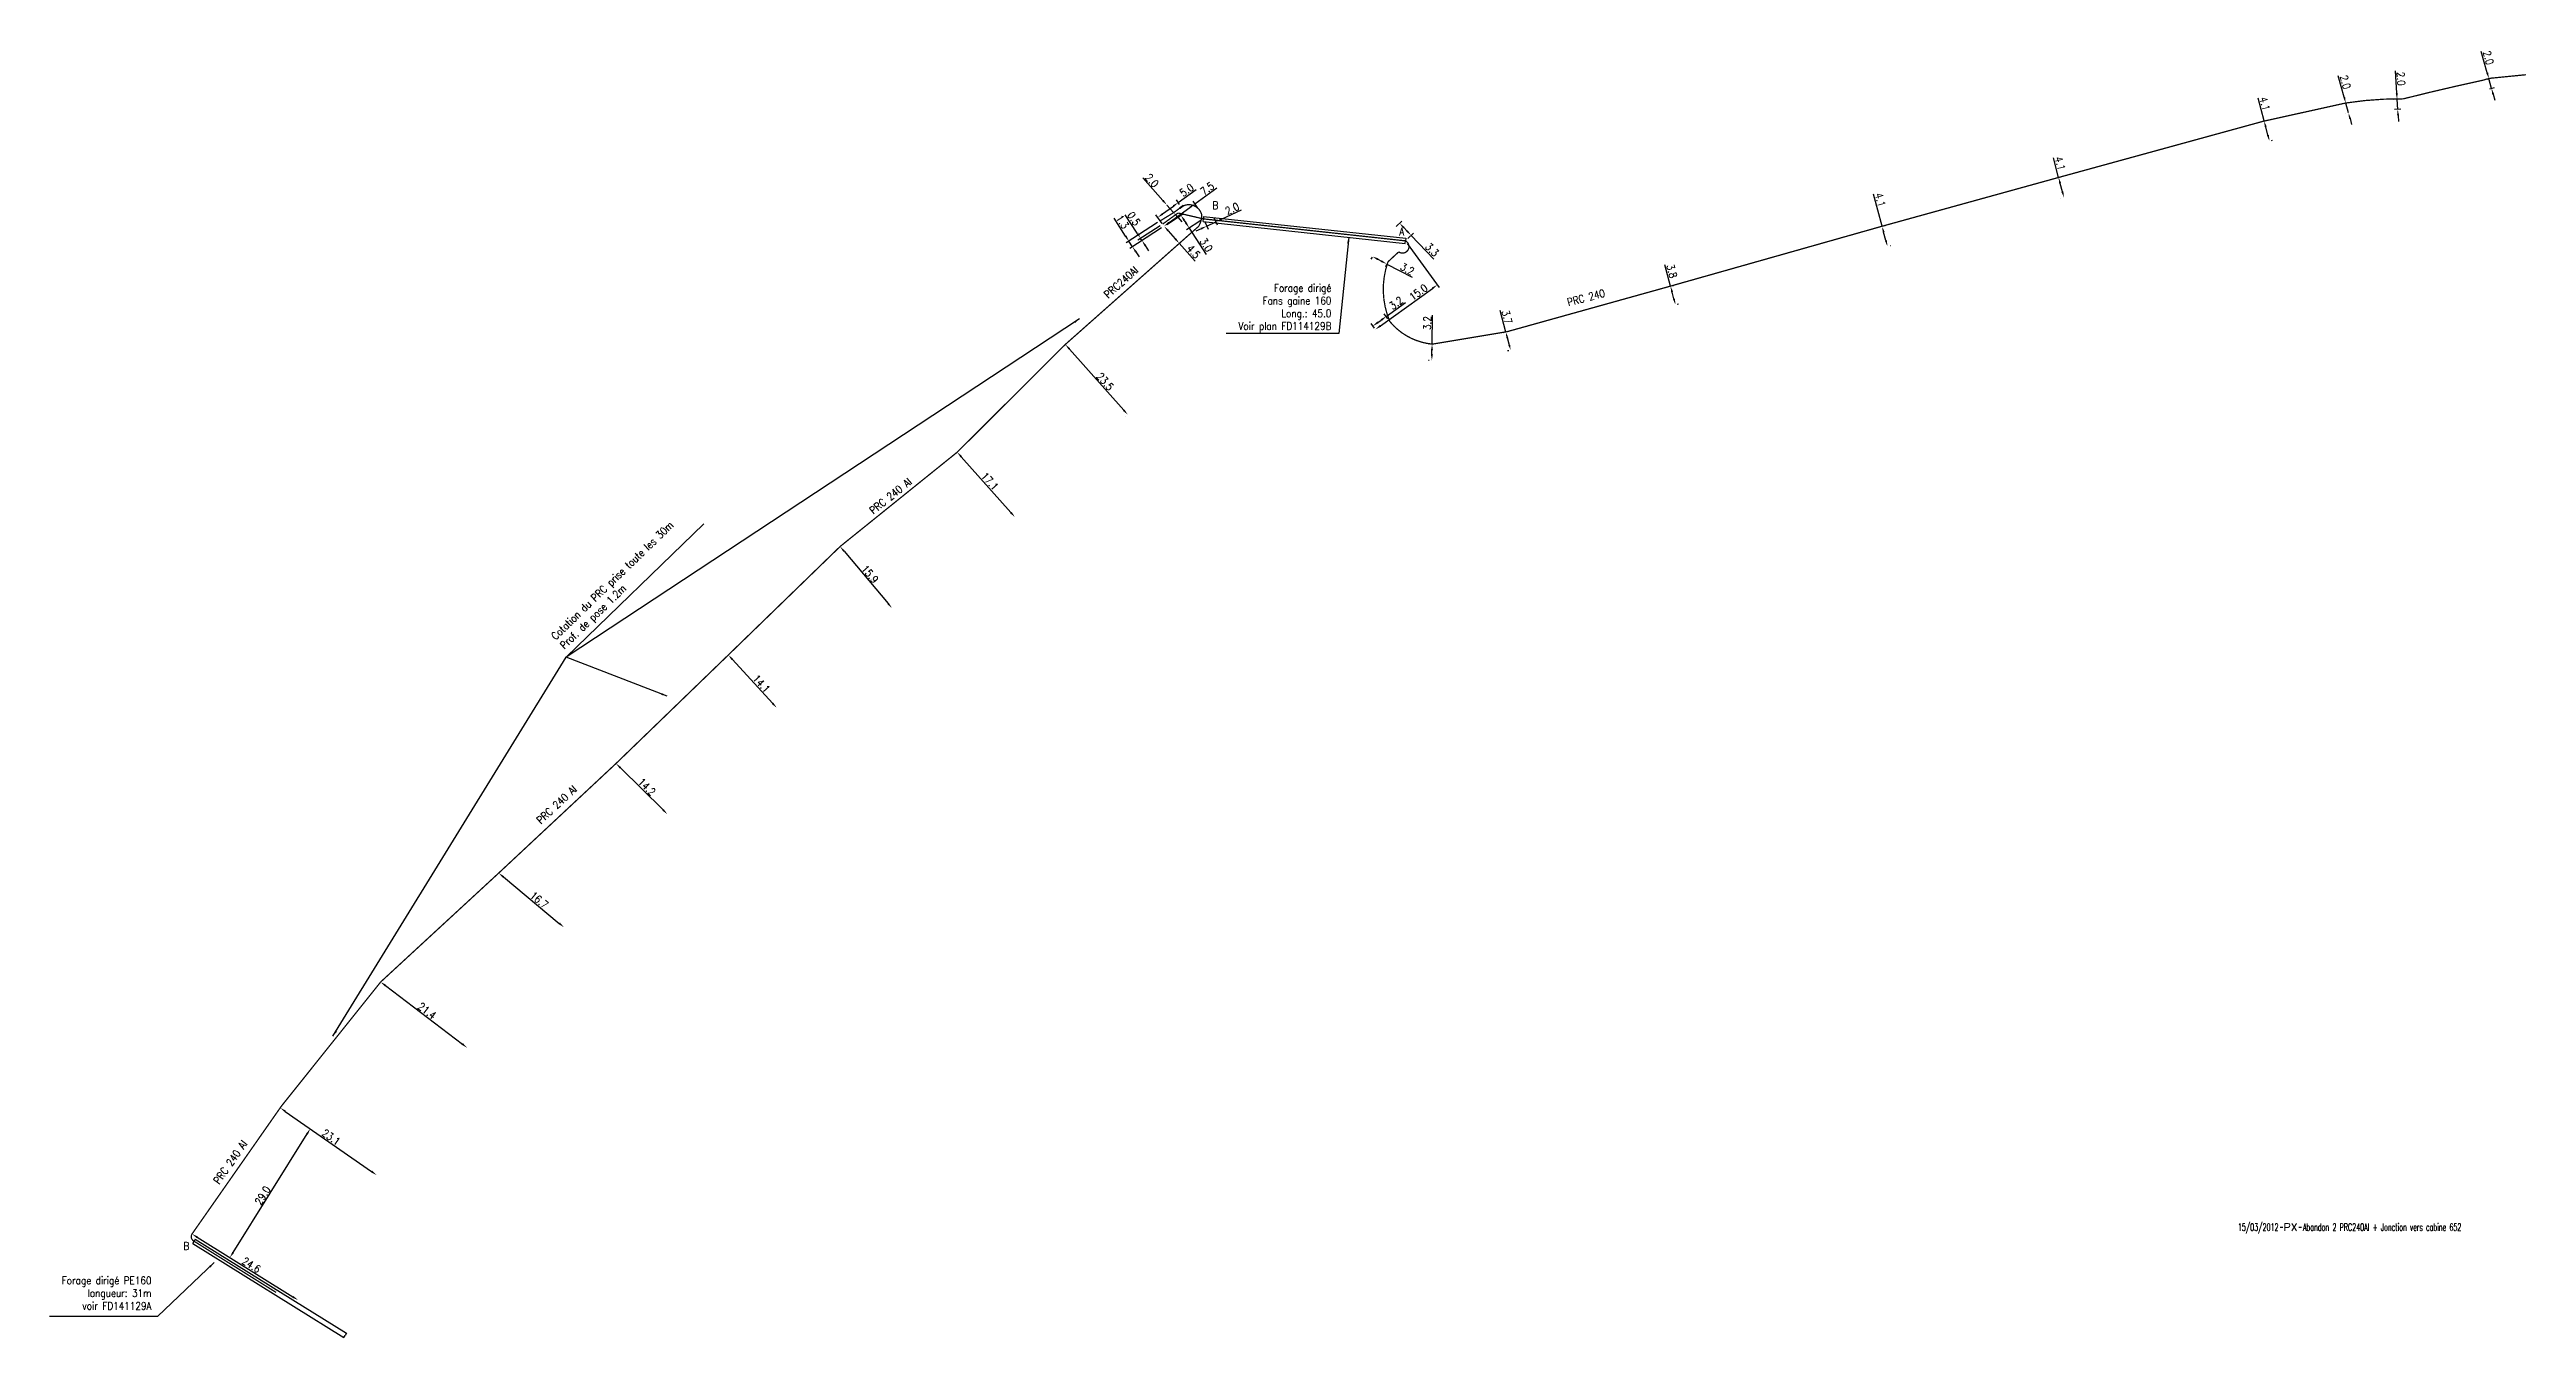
# Model space of a CAD drawing. Header units: millimetres. Extents: x 114488 to 115000, y 128991 to 130000.
# Drawn here: x 114512.6 to 115000.1, y 128991.1 to 129244.8 of the extents above; entities that cross this region are included whole.
import ezdxf
from ezdxf.enums import TextEntityAlignment as Align

# ---------------------------------------------------------------- set-up
doc = ezdxf.new("R2010")
doc.units = ezdxf.units.MM
doc.header["$PDMODE"] = 34
doc.layers.get('0').update_dxf_attribs({"linetype": 'CONTINUOUS'})
doc.layers.get('DEFPOINTS').update_dxf_attribs({"linetype": 'CONTINUOUS'})
for name, color, linetype in [('M_110', 1, 'M_ST_10'), ('M_300', 7, 'CONTINUOUS'), ('M_400', 7, 'CONTINUOUS')]:
    doc.layers.add(name, color=color, linetype=linetype)
doc.styles.get("Standard").update_dxf_attribs({"font": 'romans.shx', "width": 0.85})
doc.linetypes.add('M_ST_10', pattern='A,5,-0.3,["++",Standard,S=1,R=0,X=0,Y=-0.5],-2.8', length=8.1)
doc.dimstyles.get("Standard").update_dxf_attribs({"dimtxt": 1.5, "dimasz": 1.2, "dimexe": 0.625, "dimexo": 0.625, "dimgap": 0.25, "dimtad": 1, "dimdec": 1, "dimzin": 0, "dimdsep": 46, "dimtxsty": 'Standard', "dimcen": -0.5, "dimadec": 0, "dimazin": 0, "dimtfac": 1, "dimtdec": 1, "dimtmove": 0, "dimatfit": 3, "dimfxl": 0, "dimtolj": 1, "dimtzin": 0, "dimarcsym": 0})

# ---------------------------------------------------------------- blocks, each defined once
blk = doc.blocks.new('*D5')
at = {"layer": 'DEFPOINTS', "color": 0, "linetype": 'Continuous', "transparency": 16777216}
for p in [(114991.79, 129238.8), (114992.32, 129236.87), (114993.25, 129237.13)]:
    blk.add_point(p, dxfattribs=at)
at = {"layer": 'M_110', "color": 0, "linetype": 'Continuous', "lineweight": -2, "transparency": 16777216}
for p, q in [((114992.41, 129240.22), (114991.24, 129244.43)), ((114992.39, 129238.97), (114993.33, 129239.23)), ((114993.25, 129237.13), (114992.72, 129239.06)), ((114992.92, 129237.04), (114993.86, 129237.3)), ((114993.57, 129235.97), (114993.89, 129234.82))]:
    blk.add_line(p, q, dxfattribs=at)
at = {"layer": 'M_110', "color": 0, "linetype": 'Continuous', "transparency": 16777216}
for points in [[(114992.6, 129240.27), (114992.21, 129240.16), (114992.72, 129239.06)], [(114993.77, 129236.03), (114993.38, 129235.92), (114993.25, 129237.13)]]:
    blk.add_solid(points, dxfattribs=at)
at = {"layer": 'M_110', "color": 0, "linetype": 'Continuous', "transparency": 16777216, "insert": (114992.63, 129243.17), "char_height": 1.5, "attachment_point": 5, "rotation": 285.3981}
blk.add_mtext('\\A1;2.0', dxfattribs=at)
blk = doc.blocks.new('*D6')
at = {"layer": 'DEFPOINTS', "color": 0, "linetype": 'Continuous', "transparency": 16777216}
for p in [(114974.78, 129233.01), (114975.88, 129235.08), (114976, 129233.08)]:
    blk.add_point(p, dxfattribs=at)
at = {"layer": 'M_110', "color": 0, "linetype": 'Continuous', "lineweight": -2, "transparency": 16777216}
for p, q in [((114974.59, 129236.2), (114974.33, 129240.57)), ((114975.26, 129235.04), (114974.04, 129234.97)), ((114975.38, 129233.04), (114974.16, 129232.97)), ((114974.78, 129233.01), (114974.66, 129235)), ((114974.85, 129231.81), (114974.92, 129230.61))]:
    blk.add_line(p, q, dxfattribs=at)
at = {"layer": 'M_110', "color": 0, "linetype": 'Continuous', "transparency": 16777216}
for points in [[(114974.79, 129236.21), (114974.39, 129236.19), (114974.66, 129235)], [(114975.05, 129231.82), (114974.65, 129231.8), (114974.78, 129233.01)]]:
    blk.add_solid(points, dxfattribs=at)
at = {"layer": 'M_110', "color": 0, "linetype": 'Continuous', "transparency": 16777216, "insert": (114975.42, 129239.04), "char_height": 1.5, "attachment_point": 5, "rotation": 273.4345}
blk.add_mtext('\\A1;2.0', dxfattribs=at)
blk = doc.blocks.new('*D7')
at = {"layer": 'DEFPOINTS', "color": 0, "linetype": 'Continuous', "transparency": 16777216}
for p in [(114964.57, 129234.27), (114965.09, 129232.33), (114965.1, 129232.34)]:
    blk.add_point(p, dxfattribs=at)
at = {"layer": 'M_110', "color": 0, "linetype": 'Continuous', "lineweight": -2, "transparency": 16777216}
for p, q in [((114964.24, 129235.42), (114963.09, 129239.64)), ((114963.97, 129234.1), (114963.95, 129234.1)), ((114964.5, 129232.17), (114964.48, 129232.17)), ((114965.09, 129232.33), (114964.56, 129234.26)), ((114965.4, 129231.18), (114965.72, 129230.02))]:
    blk.add_line(p, q, dxfattribs=at)
at = {"layer": 'M_110', "color": 0, "linetype": 'Continuous', "transparency": 16777216}
for points in [[(114964.43, 129235.47), (114964.05, 129235.37), (114964.56, 129234.26)], [(114965.59, 129231.23), (114965.21, 129231.12), (114965.09, 129232.33)]]:
    blk.add_solid(points, dxfattribs=at)
at = {"layer": 'M_110', "color": 0, "linetype": 'Continuous', "transparency": 16777216, "insert": (114964.47, 129238.37), "char_height": 1.5, "attachment_point": 5, "rotation": 285.2982}
blk.add_mtext('\\A1;2.0', dxfattribs=at)
blk = doc.blocks.new('*D8')
at = {"layer": 'DEFPOINTS', "color": 0, "linetype": 'Continuous', "transparency": 16777216}
for p in [(114948.27, 129230.65), (114949.32, 129226.69), (114949.55, 129226.75)]:
    blk.add_point(p, dxfattribs=at)
at = {"layer": 'M_110', "color": 0, "linetype": 'Continuous', "lineweight": -2, "transparency": 16777216}
for p, q in [((114948.5, 129230.72), (114947.3, 129235.22)), ((114949.24, 129227.91), (114948.81, 129229.56)), ((114948.87, 129230.82), (114949.1, 129230.88)), ((114949.93, 129226.85), (114950.16, 129226.91))]:
    blk.add_line(p, q, dxfattribs=at)
at = {"layer": 'M_110', "color": 0, "linetype": 'Continuous', "transparency": 16777216}
for points in [[(114949, 129229.61), (114948.61, 129229.5), (114948.5, 129230.72)], [(114949.44, 129227.96), (114949.05, 129227.86), (114949.55, 129226.75)]]:
    blk.add_solid(points, dxfattribs=at)
at = {"layer": 'M_110', "color": 0, "linetype": 'Continuous', "transparency": 16777216, "insert": (114948.63, 129234.12), "char_height": 1.5, "attachment_point": 5, "rotation": 284.9076}
blk.add_mtext('\\A1;4.1', dxfattribs=at)
blk = doc.blocks.new('*D9')
at = {"layer": 'DEFPOINTS', "color": 0, "linetype": 'Continuous', "transparency": 16777216}
for p in [(114908.05, 129219.6), (114909.1, 129215.63), (114909.11, 129215.64)]:
    blk.add_point(p, dxfattribs=at)
at = {"layer": 'M_110', "color": 0, "linetype": 'Continuous', "lineweight": -2, "transparency": 16777216}
for p, q in [((114908.04, 129219.6), (114907.01, 129223.47)), ((114907.45, 129219.44), (114907.44, 129219.44)), ((114908.79, 129216.79), (114908.35, 129218.44)), ((114908.5, 129215.48), (114908.49, 129215.47))]:
    blk.add_line(p, q, dxfattribs=at)
at = {"layer": 'M_110', "color": 0, "linetype": 'Continuous', "transparency": 16777216}
for points in [[(114908.54, 129218.49), (114908.16, 129218.39), (114908.04, 129219.6)], [(114908.98, 129216.85), (114908.59, 129216.74), (114909.1, 129215.63)]]:
    blk.add_solid(points, dxfattribs=at)
at = {"layer": 'M_110', "color": 0, "linetype": 'Continuous', "transparency": 16777216, "insert": (114908.34, 129222.37), "char_height": 1.5, "attachment_point": 5, "rotation": 284.9076}
blk.add_mtext('\\A1;4.1', dxfattribs=at)
blk = doc.blocks.new('*D10')
at = {"layer": 'DEFPOINTS', "color": 0, "linetype": 'Continuous', "transparency": 16777216}
for p in [(114873.26, 129209.98), (114874.31, 129206.02), (114874.36, 129206.03)]:
    blk.add_point(p, dxfattribs=at)
at = {"layer": 'M_110', "color": 0, "linetype": 'Continuous', "lineweight": -2, "transparency": 16777216}
for p, q in [((114873.3, 129209.99), (114871.62, 129216.31)), ((114874.05, 129207.19), (114873.61, 129208.83)), ((114873.86, 129210.14), (114873.9, 129210.15)), ((114874.92, 129206.18), (114874.96, 129206.19))]:
    blk.add_line(p, q, dxfattribs=at)
at = {"layer": 'M_110', "color": 0, "linetype": 'Continuous', "transparency": 16777216}
for points in [[(114873.8, 129208.88), (114873.42, 129208.78), (114873.3, 129209.99)], [(114874.24, 129207.24), (114873.85, 129207.14), (114874.36, 129206.03)]]:
    blk.add_solid(points, dxfattribs=at)
at = {"layer": 'M_110', "color": 0, "linetype": 'Continuous', "transparency": 16777216, "insert": (114872.95, 129215.21), "char_height": 1.5, "attachment_point": 5, "rotation": 284.9076}
blk.add_mtext('\\A1;4.1', dxfattribs=at)
blk = doc.blocks.new('*D11')
at = {"layer": 'DEFPOINTS', "color": 0, "linetype": 'Continuous', "transparency": 16777216}
for p in [(114831.42, 129198.13), (114832.39, 129194.45), (114832.64, 129194.52)]:
    blk.add_point(p, dxfattribs=at)
at = {"layer": 'M_110', "color": 0, "linetype": 'Continuous', "lineweight": -2, "transparency": 16777216}
for p, q in [((114831.67, 129198.19), (114830.54, 129202.42)), ((114832.34, 129195.68), (114831.98, 129197.03)), ((114832.02, 129198.29), (114832.27, 129198.35)), ((114833, 129194.62), (114833.25, 129194.68))]:
    blk.add_line(p, q, dxfattribs=at)
at = {"layer": 'M_110', "color": 0, "linetype": 'Continuous', "transparency": 16777216}
for points in [[(114832.17, 129197.08), (114831.78, 129196.98), (114831.67, 129198.19)], [(114832.53, 129195.73), (114832.14, 129195.63), (114832.64, 129194.52)]]:
    blk.add_solid(points, dxfattribs=at)
at = {"layer": 'M_110', "color": 0, "linetype": 'Continuous', "transparency": 16777216, "insert": (114831.92, 129201.14), "char_height": 1.5, "attachment_point": 5, "rotation": 284.9076}
blk.add_mtext('\\A1;3.8', dxfattribs=at)
blk = doc.blocks.new('*D12')
at = {"layer": 'DEFPOINTS', "color": 0, "linetype": 'Continuous', "transparency": 16777216}
for p in [(114799.48, 129189.22), (114800.2, 129185.58), (114800.43, 129185.64)]:
    blk.add_point(p, dxfattribs=at)
at = {"layer": 'M_110', "color": 0, "linetype": 'Continuous', "lineweight": -2, "transparency": 16777216}
for p, q in [((114799.24, 129189.15), (114798.12, 129193.38)), ((114798.88, 129189.05), (114798.64, 129188.99)), ((114799.89, 129186.74), (114799.55, 129187.99)), ((114799.83, 129185.48), (114799.59, 129185.42))]:
    blk.add_line(p, q, dxfattribs=at)
at = {"layer": 'M_110', "color": 0, "linetype": 'Continuous', "transparency": 16777216}
for points in [[(114799.75, 129188.04), (114799.36, 129187.94), (114799.24, 129189.15)], [(114800.08, 129186.79), (114799.69, 129186.68), (114800.2, 129185.58)]]:
    blk.add_solid(points, dxfattribs=at)
at = {"layer": 'M_110', "color": 0, "linetype": 'Continuous', "transparency": 16777216, "insert": (114799.49, 129192.1), "char_height": 1.5, "attachment_point": 5, "rotation": 284.9076}
blk.add_mtext('\\A1;3.7', dxfattribs=at)
blk = doc.blocks.new('*D13')
at = {"layer": 'DEFPOINTS', "color": 0, "linetype": 'Continuous', "transparency": 16777216}
for p in [(114784.69, 129183.57), (114784.76, 129183.57), (114784.8, 129186.77)]:
    blk.add_point(p, dxfattribs=at)
at = {"layer": 'M_110', "color": 0, "linetype": 'Continuous', "lineweight": -2, "transparency": 16777216}
for p, q in [((114784.73, 129186.77), (114784.81, 129192.5)), ((114784.14, 129183.58), (114784.06, 129183.58)), ((114784.18, 129186.78), (114784.1, 129186.78)), ((114784.7, 129184.77), (114784.71, 129185.57))]:
    blk.add_line(p, q, dxfattribs=at)
at = {"layer": 'M_110', "color": 0, "linetype": 'Continuous', "transparency": 16777216}
for points in [[(114784.5, 129184.77), (114784.9, 129184.77), (114784.69, 129183.57)], [(114784.51, 129185.57), (114784.91, 129185.57), (114784.73, 129186.77)]]:
    blk.add_solid(points, dxfattribs=at)
at = {"layer": 'M_110', "color": 0, "linetype": 'Continuous', "transparency": 16777216, "insert": (114783.78, 129190.93), "char_height": 1.5, "attachment_point": 5, "rotation": 89.2319}
blk.add_mtext('\\A1;3.2', dxfattribs=at)
blk = doc.blocks.new('*D14')
at = {"layer": 'DEFPOINTS', "color": 0, "linetype": 'Continuous', "transparency": 16777216}
for p in [(114773.11, 129190.35), (114773.8, 129189.39), (114776.39, 129191.27)]:
    blk.add_point(p, dxfattribs=at)
at = {"layer": 'M_110', "color": 0, "linetype": 'Continuous', "lineweight": -2, "transparency": 16777216}
for p, q in [((114776.02, 129191.77), (114775.33, 129192.73)), ((114775.7, 129192.22), (114779.53, 129194.99)), ((114773.43, 129189.9), (114772.74, 129190.85)), ((114774.08, 129191.05), (114774.73, 129191.52))]:
    blk.add_line(p, q, dxfattribs=at)
at = {"layer": 'M_110', "color": 0, "linetype": 'Continuous', "transparency": 16777216}
for points in [[(114774.61, 129191.68), (114774.85, 129191.36), (114775.7, 129192.22)], [(114773.96, 129191.21), (114774.2, 129190.89), (114773.11, 129190.35)]]:
    blk.add_solid(points, dxfattribs=at)
at = {"layer": 'M_110', "color": 0, "linetype": 'Continuous', "transparency": 16777216, "insert": (114777.66, 129194.87), "char_height": 1.5, "attachment_point": 5, "rotation": 35.8441}
blk.add_mtext('\\A1;3.2', dxfattribs=at)
blk = doc.blocks.new('*D15')
at = {"layer": 'DEFPOINTS', "color": 0, "linetype": 'Continuous', "transparency": 16777216}
for p in [(114773, 129204.03), (114773.23, 129204.48), (114776.06, 129202.99)]:
    blk.add_point(p, dxfattribs=at)
at = {"layer": 'M_110', "color": 0, "linetype": 'Continuous', "lineweight": -2, "transparency": 16777216}
for p, q in [((114772.94, 129203.92), (114772.71, 129203.48)), ((114774.06, 129203.48), (114774.77, 129203.11)), ((114775.77, 129202.44), (114775.54, 129202)), ((114775.83, 129202.55), (114780.8, 129199.95))]:
    blk.add_line(p, q, dxfattribs=at)
at = {"layer": 'M_110', "color": 0, "linetype": 'Continuous', "transparency": 16777216}
for points in [[(114774.15, 129203.66), (114773.97, 129203.3), (114773, 129204.03)], [(114774.86, 129203.28), (114774.68, 129202.93), (114775.83, 129202.55)]]:
    blk.add_solid(points, dxfattribs=at)
at = {"layer": 'M_110', "color": 0, "linetype": 'Continuous', "transparency": 16777216, "insert": (114779.86, 129201.57), "char_height": 1.5, "attachment_point": 5, "rotation": 332.3829}
blk.add_mtext('\\A1;3.2', dxfattribs=at)
blk = doc.blocks.new('*D16')
at = {"layer": 'DEFPOINTS', "color": 0, "linetype": 'Continuous', "transparency": 16777216}
for p in [(114777.22, 129209.5), (114778.34, 129210.57), (114779.5, 129207.11)]:
    blk.add_point(p, dxfattribs=at)
at = {"layer": 'M_400', "color": 0, "linetype": 'Continuous', "lineweight": -2, "transparency": 16777216}
for p, q in [((114777.67, 129209.93), (114778.79, 129211)), ((114779.17, 129209.71), (114779.79, 129209.06)), ((114779.95, 129207.55), (114781.07, 129208.62)), ((114780.62, 129208.19), (114785.09, 129203.53))]:
    blk.add_line(p, q, dxfattribs=at)
at = {"layer": 'M_400', "color": 0, "linetype": 'Continuous', "transparency": 16777216}
for points in [[(114779.31, 129209.84), (114779.02, 129209.57), (114778.34, 129210.57)], [(114779.94, 129209.19), (114779.65, 129208.92), (114780.62, 129208.19)]]:
    blk.add_solid(points, dxfattribs=at)
at = {"layer": 'M_400', "color": 0, "linetype": 'Continuous', "transparency": 16777216, "insert": (114784.72, 129205.36), "char_height": 1.5, "attachment_point": 5, "rotation": 313.7892}
blk.add_mtext('\\A1;3.3', dxfattribs=at)
blk = doc.blocks.new('*D17')
at = {"layer": 'DEFPOINTS', "color": 0, "linetype": 'Continuous', "transparency": 16777216}
for p in [(114741.53, 129212.28), (114739.72, 129211.44), (114742.2, 129210.86)]:
    blk.add_point(p, dxfattribs=at)
at = {"layer": 'M_400', "color": 0, "linetype": 'Continuous', "lineweight": -2, "transparency": 16777216}
for p, q in [((114741.79, 129211.72), (114742.46, 129210.29)), ((114743.28, 129211.37), (114747.24, 129213.22)), ((114739.3, 129209.5), (114738.21, 129208.99)), ((114739.98, 129210.87), (114740.65, 129209.44)), ((114740.38, 129210.01), (114742.2, 129210.86))]:
    blk.add_line(p, q, dxfattribs=at)
at = {"layer": 'M_400', "color": 0, "linetype": 'Continuous', "transparency": 16777216}
for points in [[(114739.21, 129209.68), (114739.38, 129209.32), (114740.38, 129210.01)], [(114743.2, 129211.55), (114743.37, 129211.19), (114742.2, 129210.86)]]:
    blk.add_solid(points, dxfattribs=at)
at = {"layer": 'M_400', "color": 0, "linetype": 'Continuous', "transparency": 16777216, "insert": (114745.38, 129213.46), "char_height": 1.5, "attachment_point": 5, "rotation": 25.1106}
blk.add_mtext('\\A1;2.0', dxfattribs=at)
blk = doc.blocks.new('*D18')
at = {"layer": 'DEFPOINTS', "color": 0, "linetype": 'Continuous', "transparency": 16777216}
for p in [(114727.64, 129207.18), (114731.72, 129210.42), (114731.99, 129210)]:
    blk.add_point(p, dxfattribs=at)
at = {"layer": 'M_110', "color": 0, "linetype": 'Continuous', "lineweight": -2, "transparency": 16777216}
for p, q in [((114726.72, 129208.6), (114724.34, 129212.27)), ((114731.19, 129210.08), (114726.84, 129207.26)), ((114731.47, 129209.66), (114727.12, 129206.84)), ((114727.64, 129207.18), (114727.37, 129207.6)), ((114728.29, 129206.17), (114728.95, 129205.16))]:
    blk.add_line(p, q, dxfattribs=at)
at = {"layer": 'M_110', "color": 0, "linetype": 'Continuous', "transparency": 16777216}
for points in [[(114726.88, 129208.71), (114726.55, 129208.49), (114727.37, 129207.6)], [(114728.46, 129206.28), (114728.13, 129206.06), (114727.64, 129207.18)]]:
    blk.add_solid(points, dxfattribs=at)
at = {"layer": 'M_110', "color": 0, "linetype": 'Continuous', "transparency": 16777216, "insert": (114726.04, 129211.48), "char_height": 1.5, "attachment_point": 5, "rotation": 302.9727}
blk.add_mtext('\\A1;0.5', dxfattribs=at)
blk = doc.blocks.new('*D19')
at = {"layer": 'DEFPOINTS', "color": 0, "linetype": 'Continuous', "transparency": 16777216}
for p in [(114725.06, 129207.05), (114731.22, 129211.05), (114731.99, 129210)]:
    blk.add_point(p, dxfattribs=at)
at = {"layer": 'M_110', "color": 0, "linetype": 'Continuous', "lineweight": -2, "transparency": 16777216}
for p, q in [((114724.41, 129208.06), (114722.13, 129211.58)), ((114730.7, 129210.71), (114724.54, 129206.71)), ((114725.77, 129205.96), (114725.06, 129207.05)), ((114731.47, 129209.66), (114725.25, 129205.62)), ((114726.42, 129204.96), (114727.08, 129203.95))]:
    blk.add_line(p, q, dxfattribs=at)
at = {"layer": 'M_110', "color": 0, "linetype": 'Continuous', "transparency": 16777216}
for points in [[(114724.58, 129208.17), (114724.24, 129207.95), (114725.06, 129207.05)], [(114726.59, 129205.07), (114726.26, 129204.85), (114725.77, 129205.96)]]:
    blk.add_solid(points, dxfattribs=at)
at = {"layer": 'M_110', "color": 0, "linetype": 'Continuous', "transparency": 16777216, "insert": (114723.78, 129210.87), "char_height": 1.5, "attachment_point": 5, "rotation": 302.9727}
blk.add_mtext('\\A1;1.3', dxfattribs=at)
blk = doc.blocks.new('*D20')
at = {"layer": 'DEFPOINTS', "color": 0, "transparency": 16777216}
for p in [(114732.54, 129214.17), (114732.54, 129214.17), (114733.87, 129212.67)]:
    blk.add_point(p, dxfattribs=at)
at = {"layer": 'M_110', "color": 0, "lineweight": -2, "transparency": 16777216}
for p, q in [((114731.75, 129215.06), (114727.79, 129219.51)), ((114733.87, 129212.67), (114732.54, 129214.17)), ((114734.67, 129211.78), (114735.47, 129210.88))]:
    blk.add_line(p, q, dxfattribs=at)
at = {"layer": 'M_110', "color": 0, "transparency": 16777216}
for points in [[(114731.9, 129215.2), (114731.6, 129214.93), (114732.54, 129214.17)], [(114734.82, 129211.91), (114734.52, 129211.65), (114733.87, 129212.67)]]:
    blk.add_solid(points, dxfattribs=at)
at = {"layer": 'M_110', "color": 0, "transparency": 16777216, "insert": (114729.59, 129219), "char_height": 1.5, "attachment_point": 5, "rotation": 311.6676}
blk.add_mtext('\\A1;2.0', dxfattribs=at)
blk = doc.blocks.new('*D21')
at = {"layer": 'DEFPOINTS', "color": 0, "linetype": 'Continuous', "transparency": 16777216}
for p in [(114735.31, 129212.15), (114731.99, 129210), (114739.72, 129211.44)]:
    blk.add_point(p, dxfattribs=at)
at = {"layer": 'M_400', "color": 0, "linetype": 'Continuous', "lineweight": -2, "transparency": 16777216}
for p, q in [((114732.51, 129210.34), (114735.83, 129212.49)), ((114735.96, 129211.14), (114736.29, 129210.64)), ((114739.19, 129211.1), (114736.41, 129209.29)), ((114736.94, 129209.63), (114740.3, 129204.45))]:
    blk.add_line(p, q, dxfattribs=at)
at = {"layer": 'M_400', "color": 0, "linetype": 'Continuous', "transparency": 16777216}
for points in [[(114736.13, 129211.25), (114735.79, 129211.03), (114735.31, 129212.15)], [(114736.45, 129210.75), (114736.12, 129210.53), (114736.94, 129209.63)]]:
    blk.add_solid(points, dxfattribs=at)
at = {"layer": 'M_400', "color": 0, "linetype": 'Continuous', "transparency": 16777216, "insert": (114740.28, 129206.32), "char_height": 1.5, "attachment_point": 5, "rotation": 302.9727}
blk.add_mtext('\\A1;3.0', dxfattribs=at)
blk = doc.blocks.new('*D22')
at = {"layer": 'DEFPOINTS', "color": 0, "linetype": 'Continuous', "transparency": 16777216}
for p in [(114731.99, 129210), (114731.99, 129210), (114734.98, 129206.63)]:
    blk.add_point(p, dxfattribs=at)
at = {"layer": 'M_110', "color": 0, "linetype": 'Continuous', "lineweight": -2, "transparency": 16777216}
for p, q in [((114732.79, 129209.1), (114734.18, 129207.53)), ((114734.98, 129206.63), (114738.09, 129203.13))]:
    blk.add_line(p, q, dxfattribs=at)
at = {"layer": 'M_110', "color": 0, "linetype": 'Continuous', "transparency": 16777216}
for points in [[(114732.94, 129209.23), (114732.64, 129208.97), (114731.99, 129210)], [(114734.33, 129207.66), (114734.03, 129207.4), (114734.98, 129206.63)]]:
    blk.add_solid(points, dxfattribs=at)
at = {"layer": 'M_110', "color": 0, "linetype": 'Continuous', "transparency": 16777216, "insert": (114737.79, 129204.98), "char_height": 1.5, "attachment_point": 5, "rotation": 311.6099}
blk.add_mtext('\\A1;4.5', dxfattribs=at)
blk = doc.blocks.new('*D23')
at = {"layer": 'DEFPOINTS', "color": 0, "linetype": 'Continuous', "transparency": 16777216}
for p in [(114712.55, 129186.71), (114724.84, 129172.87), (114724.84, 129172.87)]:
    blk.add_point(p, dxfattribs=at)
at = {"layer": 'M_110', "color": 0, "linetype": 'Continuous', "lineweight": -2, "transparency": 16777216}
for p, q in [((114713.35, 129185.81), (114724.04, 129173.77)), ((114724.38, 129172.46), (114724.37, 129172.46))]:
    blk.add_line(p, q, dxfattribs=at)
at = {"layer": 'M_110', "color": 0, "linetype": 'Continuous', "transparency": 16777216}
for points in [[(114713.5, 129185.95), (114713.2, 129185.68), (114712.55, 129186.71)], [(114724.19, 129173.9), (114723.89, 129173.64), (114724.84, 129172.87)]]:
    blk.add_solid(points, dxfattribs=at)
at = {"layer": 'M_110', "color": 0, "linetype": 'Continuous', "transparency": 16777216, "insert": (114720.37, 129179.41), "char_height": 1.5, "attachment_point": 5, "rotation": 311.6099}
blk.add_mtext('\\A1;23.5', dxfattribs=at)
blk = doc.blocks.new('*D24')
at = {"layer": 'DEFPOINTS', "color": 0, "linetype": 'Continuous', "transparency": 16777216}
for p in [(114691.27, 129165.49), (114702.63, 129152.71), (114702.63, 129152.71)]:
    blk.add_point(p, dxfattribs=at)
at = {"layer": 'M_110', "color": 0, "linetype": 'Continuous', "lineweight": -2, "transparency": 16777216}
blk.add_line((114692.07, 129164.6), (114701.83, 129153.6), dxfattribs=at)
at = {"layer": 'M_110', "color": 0, "linetype": 'Continuous', "transparency": 16777216}
for points in [[(114692.22, 129164.73), (114691.92, 129164.46), (114691.27, 129165.49)], [(114701.98, 129153.74), (114701.68, 129153.47), (114702.63, 129152.71)]]:
    blk.add_solid(points, dxfattribs=at)
at = {"layer": 'M_110', "color": 0, "linetype": 'Continuous', "transparency": 16777216, "insert": (114697.7, 129159.76), "char_height": 1.5, "attachment_point": 5, "rotation": 311.6099}
blk.add_mtext('\\A1;17.1', dxfattribs=at)
blk = doc.blocks.new('*D25')
at = {"layer": 'DEFPOINTS', "color": 0, "linetype": 'Continuous', "transparency": 16777216}
for p in [(114646.22, 129125.55), (114655.74, 129115.15), (114655.74, 129115.15)]:
    blk.add_point(p, dxfattribs=at)
at = {"layer": 'M_110', "color": 0, "linetype": 'Continuous', "lineweight": -2, "transparency": 16777216}
blk.add_line((114647.03, 129124.66), (114654.93, 129116.03), dxfattribs=at)
at = {"layer": 'M_110', "color": 0, "linetype": 'Continuous', "transparency": 16777216}
for points in [[(114647.18, 129124.8), (114646.88, 129124.53), (114646.22, 129125.55)], [(114655.08, 129116.17), (114654.78, 129115.9), (114655.74, 129115.15)]]:
    blk.add_solid(points, dxfattribs=at)
at = {"layer": 'M_110', "color": 0, "linetype": 'Continuous', "transparency": 16777216, "insert": (114652.75, 129119.9), "char_height": 1.5, "attachment_point": 5, "rotation": 312.4483}
blk.add_mtext('\\A1;14.1', dxfattribs=at)
blk = doc.blocks.new('*D26')
at = {"layer": 'DEFPOINTS', "color": 0, "linetype": 'Continuous', "transparency": 16777216}
for p in [(114558.02, 129036.36), (114576.96, 129023.14), (114576.96, 129023.14)]:
    blk.add_point(p, dxfattribs=at)
at = {"layer": 'M_110', "color": 0, "linetype": 'Continuous', "lineweight": -2, "transparency": 16777216}
blk.add_line((114559.01, 129035.67), (114575.98, 129023.82), dxfattribs=at)
at = {"layer": 'M_110', "color": 0, "linetype": 'Continuous', "transparency": 16777216}
for points in [[(114559.12, 129035.84), (114558.89, 129035.51), (114558.02, 129036.36)], [(114576.09, 129023.99), (114575.86, 129023.66), (114576.96, 129023.14)]]:
    blk.add_solid(points, dxfattribs=at)
at = {"layer": 'M_110', "color": 0, "linetype": 'Continuous', "transparency": 16777216, "insert": (114568.06, 129030.57), "char_height": 1.5, "attachment_point": 5, "rotation": 325.0812}
blk.add_mtext('\\A1;23.1', dxfattribs=at)
blk = doc.blocks.new('*D27')
at = {"layer": 'DEFPOINTS', "color": 0, "linetype": 'Continuous', "transparency": 16777216}
for p in [(114540.67, 129011.51), (114561.54, 128998.5), (114561.54, 128998.5)]:
    blk.add_point(p, dxfattribs=at)
at = {"layer": 'M_110', "color": 0, "linetype": 'Continuous', "lineweight": -2, "transparency": 16777216}
blk.add_line((114541.69, 129010.88), (114560.52, 128999.13), dxfattribs=at)
at = {"layer": 'M_110', "color": 0, "linetype": 'Continuous', "transparency": 16777216}
for points in [[(114541.79, 129011.05), (114541.58, 129010.71), (114540.67, 129011.51)], [(114560.63, 128999.3), (114560.42, 128998.96), (114561.54, 128998.5)]]:
    blk.add_solid(points, dxfattribs=at)
at = {"layer": 'M_110', "color": 0, "linetype": 'Continuous', "transparency": 16777216, "insert": (114552.36, 129005.4), "char_height": 1.5, "attachment_point": 5, "rotation": 328.0466}
blk.add_mtext('\\A1;24.6', dxfattribs=at)
blk = doc.blocks.new('*D28')
at = {"layer": 'DEFPOINTS', "color": 0, "linetype": 'Continuous', "transparency": 16777216}
for p in [(114668.22, 129146.91), (114678.45, 129134.75), (114678.45, 129134.75)]:
    blk.add_point(p, dxfattribs=at)
at = {"layer": 'M_110', "color": 0, "linetype": 'Continuous', "lineweight": -2, "transparency": 16777216}
blk.add_line((114668.99, 129146), (114677.68, 129135.67), dxfattribs=at)
at = {"layer": 'M_110', "color": 0, "linetype": 'Continuous', "transparency": 16777216}
for points in [[(114669.14, 129146.12), (114668.84, 129145.87), (114668.22, 129146.91)], [(114677.83, 129135.79), (114677.53, 129135.54), (114678.45, 129134.75)]]:
    blk.add_solid(points, dxfattribs=at)
at = {"layer": 'M_110', "color": 0, "linetype": 'Continuous', "transparency": 16777216, "insert": (114674.1, 129141.47), "char_height": 1.5, "attachment_point": 5, "rotation": 310.0757}
blk.add_mtext('\\A1;15.9', dxfattribs=at)
blk = doc.blocks.new('*D29')
at = {"layer": 'DEFPOINTS', "color": 0, "linetype": 'Continuous', "transparency": 16777216}
for p in [(114624.12, 129104.18), (114634.22, 129094.2), (114634.22, 129094.2)]:
    blk.add_point(p, dxfattribs=at)
at = {"layer": 'M_110', "color": 0, "linetype": 'Continuous', "lineweight": -2, "transparency": 16777216}
blk.add_line((114624.97, 129103.33), (114633.37, 129095.04), dxfattribs=at)
at = {"layer": 'M_110', "color": 0, "linetype": 'Continuous', "transparency": 16777216}
for points in [[(114625.11, 129103.48), (114624.83, 129103.19), (114624.12, 129104.18)], [(114633.51, 129095.18), (114633.23, 129094.9), (114634.22, 129094.2)]]:
    blk.add_solid(points, dxfattribs=at)
at = {"layer": 'M_110', "color": 0, "linetype": 'Continuous', "transparency": 16777216, "insert": (114630.18, 129099.59), "char_height": 1.5, "attachment_point": 5, "rotation": 315.3448}
blk.add_mtext('\\A1;14.2', dxfattribs=at)
blk = doc.blocks.new('*D30')
at = {"layer": 'DEFPOINTS', "color": 0, "linetype": 'Continuous', "transparency": 16777216}
for p in [(114601.03, 129082.6), (114613.88, 129071.93), (114613.88, 129071.93)]:
    blk.add_point(p, dxfattribs=at)
at = {"layer": 'M_110', "color": 0, "linetype": 'Continuous', "lineweight": -2, "transparency": 16777216}
blk.add_line((114601.96, 129081.84), (114612.95, 129072.69), dxfattribs=at)
at = {"layer": 'M_110', "color": 0, "linetype": 'Continuous', "transparency": 16777216}
for points in [[(114602.08, 129081.99), (114601.83, 129081.68), (114601.03, 129082.6)], [(114613.08, 129072.85), (114612.82, 129072.54), (114613.88, 129071.93)]]:
    blk.add_solid(points, dxfattribs=at)
at = {"layer": 'M_110', "color": 0, "linetype": 'Continuous', "transparency": 16777216, "insert": (114608.99, 129077.29), "char_height": 1.5, "attachment_point": 5, "rotation": 320.2585}
blk.add_mtext('\\A1;16.7', dxfattribs=at)
blk = doc.blocks.new('*D31')
at = {"layer": 'DEFPOINTS', "color": 0, "linetype": 'Continuous', "transparency": 16777216}
for p in [(114577.8, 129061.15), (114594.83, 129048.19), (114594.83, 129048.19)]:
    blk.add_point(p, dxfattribs=at)
at = {"layer": 'M_110', "color": 0, "linetype": 'Continuous', "lineweight": -2, "transparency": 16777216}
blk.add_line((114578.76, 129060.43), (114593.88, 129048.92), dxfattribs=at)
at = {"layer": 'M_110', "color": 0, "linetype": 'Continuous', "transparency": 16777216}
for points in [[(114578.88, 129060.58), (114578.64, 129060.27), (114577.8, 129061.15)], [(114594, 129049.08), (114593.76, 129048.76), (114594.83, 129048.19)]]:
    blk.add_solid(points, dxfattribs=at)
at = {"layer": 'M_110', "color": 0, "linetype": 'Continuous', "transparency": 16777216, "insert": (114586.92, 129055.47), "char_height": 1.5, "attachment_point": 5, "rotation": 322.7302}
blk.add_mtext('\\A1;21.4', dxfattribs=at)
blk = doc.blocks.new('*D32')
at = {"layer": 'DEFPOINTS', "color": 0, "linetype": 'Continuous', "transparency": 16777216}
for p in [(114563.94, 129032.23), (114563.94, 129032.23), (114548.13, 129006.86)]:
    blk.add_point(p, dxfattribs=at)
at = {"layer": 'M_110', "color": 0, "linetype": 'Continuous', "lineweight": -2, "transparency": 16777216}
for p, q in [((114548.76, 129007.89), (114563.3, 129031.21)), ((114547.6, 129007.19), (114547.59, 129007.2))]:
    blk.add_line(p, q, dxfattribs=at)
at = {"layer": 'M_110', "color": 0, "linetype": 'Continuous', "transparency": 16777216}
for points in [[(114563.13, 129031.32), (114563.47, 129031.1), (114563.94, 129032.23)], [(114548.59, 129007.99), (114548.93, 129007.78), (114548.12, 129006.87)]]:
    blk.add_solid(points, dxfattribs=at)
at = {"layer": 'M_110', "color": 0, "linetype": 'Continuous', "transparency": 16777216, "insert": (114554.57, 129019.1), "char_height": 1.5, "attachment_point": 5, "rotation": 58.0466}
blk.add_mtext('\\A1;29.0', dxfattribs=at)
blk = doc.blocks.new('*D36')
at = {"layer": 'DEFPOINTS', "color": 0, "linetype": 'Continuous', "transparency": 16777216}
for p in [(114730.73, 129211.73), (114735.41, 129213.79), (114731.99, 129210)]:
    blk.add_point(p, dxfattribs=at)
at = {"layer": 'M_300', "color": 0, "linetype": 'Continuous', "lineweight": -2, "transparency": 16777216}
for p, q in [((114734.78, 129214.67), (114738.31, 129217.24)), ((114731.62, 129210.5), (114730.36, 129212.24)), ((114731.7, 129212.44), (114733.81, 129213.96)), ((114735.05, 129214.3), (114734.41, 129215.18))]:
    blk.add_line(p, q, dxfattribs=at)
at = {"layer": 'M_300', "color": 0, "linetype": 'Continuous', "transparency": 16777216}
for points in [[(114731.58, 129212.6), (114731.82, 129212.27), (114730.73, 129211.73)], [(114733.69, 129214.13), (114733.92, 129213.8), (114734.78, 129214.67)]]:
    blk.add_solid(points, dxfattribs=at)
at = {"layer": 'M_300', "color": 0, "linetype": 'Continuous', "transparency": 16777216, "insert": (114736.44, 129217.12), "char_height": 1.5, "attachment_point": 5, "rotation": 36.0139}
blk.add_mtext('\\A1;5.0', dxfattribs=at)
blk = doc.blocks.new('*D38')
at = {"layer": 'DEFPOINTS', "color": 0, "linetype": 'Continuous', "transparency": 16777216}
for p in [(114739.02, 129213.08), (114731.99, 129210), (114731.99, 129210)]:
    blk.add_point(p, dxfattribs=at)
at = {"layer": 'M_110', "color": 0, "linetype": 'Continuous', "lineweight": -2, "transparency": 16777216}
for p, q in [((114738.06, 129214.41), (114742.34, 129217.53)), ((114732.96, 129210.7), (114737.08, 129213.7)), ((114738.66, 129213.58), (114737.69, 129214.91))]:
    blk.add_line(p, q, dxfattribs=at)
at = {"layer": 'M_110', "color": 0, "linetype": 'Continuous', "transparency": 16777216}
for points in [[(114736.97, 129213.86), (114737.2, 129213.54), (114738.06, 129214.41)], [(114732.84, 129210.87), (114733.08, 129210.54), (114731.99, 129210)]]:
    blk.add_solid(points, dxfattribs=at)
at = {"layer": 'M_110', "color": 0, "linetype": 'Continuous', "transparency": 16777216, "insert": (114740.47, 129217.4), "char_height": 1.5, "attachment_point": 5, "rotation": 36.0139}
blk.add_mtext('\\A1;7.5', dxfattribs=at)
blk = doc.blocks.new('M_300_03')
at = {"color": 0, "linetype": 'Continuous'}
blk.add_solid([(-1, 0.75), (-1, 0), (1, 0.75), (1, 0)], dxfattribs=at)
at = {"color": 0, "linetype": 'Continuous', "width": 0.75, "flags": 3}
for tag, p in [('DEF_COUP', (0, -7.125)), ('DEF_TYPE', (0, -9.625)), ('DEF_LEG', (0, -4.625))]:
    blk.add_attdef(tag, text='', height=1.2, dxfattribs=at).set_placement(p, align=Align.MIDDLE)
blk = doc.blocks.new('GIS_MODF')
at = {"color": 0, "linetype": 'Continuous', "flags": 128}
for points in [[(-2.18, -0.01), (-1.68, -0.01)], [(1.52, -0.01), (2.02, -0.01)]]:
    blk.add_lwpolyline(points, dxfattribs=at)
at = {"color": 0, "linetype": 'Continuous', "width": 0.5}
blk.add_attdef('DATE', text='', height=1.5, dxfattribs=at).set_placement((-2.5, -0.8), align=Align.RIGHT)
at = {"color": 0, "linetype": 'Continuous', "width": 1.771291}
blk.add_attdef('USER', text='', height=1.5, dxfattribs=at).set_placement((-1.51, -0.8), (1.28, -0.8), align=Align.FIT)
at = {"color": 0, "linetype": 'Continuous', "width": 0.5}
blk.add_attdef('DESC', (2.29, -0.8), '', height=1.5, dxfattribs=at)
blk = doc.blocks.new('*D40')
at = {"layer": 'DEFPOINTS', "color": 0, "linetype": 'Continuous', "transparency": 16777216}
for p in [(114779.5, 129207.11), (114785.76, 129198.45), (114773.6, 129189.66)]:
    blk.add_point(p, dxfattribs=at)
at = {"layer": 'M_400', "color": 0, "linetype": 'Continuous', "lineweight": -2, "transparency": 16777216}
for p, q in [((114779.86, 129206.61), (114786.13, 129197.94)), ((114774.57, 129190.37), (114784.79, 129197.74))]:
    blk.add_line(p, q, dxfattribs=at)
at = {"layer": 'M_400', "color": 0, "linetype": 'Continuous', "transparency": 16777216}
for points in [[(114784.67, 129197.91), (114784.9, 129197.58), (114785.76, 129198.45)], [(114774.46, 129190.53), (114774.69, 129190.2), (114773.6, 129189.66)]]:
    blk.add_solid(points, dxfattribs=at)
at = {"layer": 'M_400', "color": 0, "linetype": 'Continuous', "transparency": 16777216, "insert": (114782.04, 129197), "char_height": 1.5, "attachment_point": 5, "rotation": 35.8441}
blk.add_mtext('\\A1;15.0', dxfattribs=at)

msp = doc.modelspace()

# ---------------------------------------------------------------- linework, layer by layer
at = {"layer": 'M_110', "const_width": 0.25, "flags": 128}
for points in [[(115000, 129239.83), (114993.29, 129239.16, 0.068919), (114991.79, 129238.8, 0.008734), (114975.88, 129235.08, 0.041692), (114964.56, 129234.26), (114948.27, 129230.65), (114908.05, 129219.6), (114873.26, 129209.98), (114831.42, 129198.13), (114799.48, 129189.22), (114784.8, 129186.77, -0.199884), (114776.42, 129191.22, -0.187736), (114776.06, 129202.99, -0.002646), (114778.17, 129204.94, 1.068054), (114779.5, 129207.11), (114739.72, 129211.44), (114734.95, 129212.55, 0.217995), (114734.54, 129212.47), (114731.7, 129210.4)], [(114735.84, 129214.03, -0.469072), (114739.4, 129212.2, -0.133658), (114738.78, 129209.96), (114736.95, 129208.36), (114734.99, 129206.62), (114712.55, 129186.71), (114691.27, 129165.49), (114668.22, 129146.91), (114646.22, 129125.55), (114624.12, 129104.18), (114601.03, 129082.6), (114577.8, 129061.15), (114558.27, 129036.71), (114540.7, 129011.56, 0.429564), (114540.99, 129010.14), (114557.23, 129000)]]:
    msp.add_lwpolyline(points, format="xyb", dxfattribs=at)
at = {"layer": 'M_110', "linetype": 'Continuous', "const_width": 0.25, "flags": 128}
msp.add_lwpolyline([(114731.22, 129211.05), (114733.87, 129212.67), (114735.01, 129213.5)], dxfattribs=at)
at = {"layer": 'M_400', "color": 7}
for p, q in [((114739.77, 129211.93), (114739.72, 129211.44)), ((114739.77, 129211.93), (114779.55, 129207.61)), ((114739.66, 129210.94), (114739.72, 129211.44)), ((114739.66, 129210.94), (114779.44, 129206.62)), ((114779.44, 129206.62), (114779.5, 129207.11)), ((114779.55, 129207.61), (114779.5, 129207.11)), ((114540.8, 129009.67), (114541.06, 129010.09)), ((114540.8, 129009.67), (114570.52, 128991.13)), ((114541.32, 129010.52), (114541.06, 129010.09)), ((114541.32, 129010.52), (114571.05, 128991.98)), ((114570.52, 128991.13), (114570.78, 128991.55)), ((114571.05, 128991.98), (114570.78, 128991.55))]:
    msp.add_line(p, q, dxfattribs=at)

# ---------------------------------------------------------------- block references
at = {"layer": 'M_110', "linetype": 'Continuous'}
ref = msp.add_blockref('GIS_MODF', (114953.83, 129012.9), dxfattribs=at)
ref.add_attrib('DATE', '15/03/2012', dxfattribs={"layer": '0', "color": 0, "linetype": 'Continuous', "height": 1.5, "width": 0.5}).set_placement((114951.33, 129012.11), align=Align.RIGHT)
ref.add_attrib('USER', 'PX', dxfattribs={"layer": '0', "color": 0, "linetype": 'Continuous', "height": 1.5, "width": 1.025485}).set_placement((114952.32, 129012.11), (114955.1, 129012.11), align=Align.FIT)
ref.add_attrib('DESC', 'Abandon 2 PRC240Al + Jonction vers cabine 652', (114956.12, 129012.11), dxfattribs={"layer": '0', "color": 0, "linetype": 'Continuous', "height": 1.5, "width": 0.5})
at = {"layer": 'M_300', "xscale": 0.5, "yscale": 0.5, "rotation": 216.0139268276117}
msp.add_blockref('M_300_03', (114735.3, 129213.94), dxfattribs=at)

# ---------------------------------------------------------------- texts
at = {"layer": 'M_110', "linetype": 'Continuous', "width": 0.85}
for s, rotation, p in [('PRC240Al', 41.5762, (114723.53, 129198.96)), ('PRC 240 Al', 38.7129, (114678.15, 129156.86)), ('PRC 240 Al', 42.8264, (114612.45, 129096.09)), ('PRC 240 Al', 55.0602, (114548.22, 129025.66))]:
    msp.add_text(s, height=1.5, rotation=rotation, dxfattribs=at).set_placement(p, align=Align.MIDDLE)
at = {"layer": 'M_110', "width": 0.85}
msp.add_text('PRC 240', height=1.5, rotation=14.7183, dxfattribs=at).set_placement((114815.03, 129195.93), align=Align.MIDDLE)
at = {"layer": 'M_110', "linetype": 'Continuous', "insert": (114611.2, 129129.48), "char_height": 1.5, "attachment_point": 1, "rotation": 44.0392}
msp.add_mtext('Cotation du PRC prise toute les 30m\\PProf. de pose 1.2m', dxfattribs=at)
at = {"layer": 'M_400', "linetype": 'Continuous', "width": 0.85}
for s, p in [('B', (114742.07, 129214.1)), ('A', (114778.75, 129208.92))]:
    msp.add_text(s, height=1.5, dxfattribs=at).set_placement(p, align=Align.MIDDLE)
at = {"layer": 'M_400', "linetype": 'Continuous', "char_height": 1.5, "attachment_point": 6}
for s, insert in [('\\A1;Forage dirigé\\PFans gaine 160\\PLong.: 45.0\\PVoir plan FD114129B', (114764.92, 129193.84)), ('\\A1;Forage dirigé PE160\\Plongueur: 31m\\Pvoir FD141129A', (114532.69, 128999.86))]:
    msp.add_mtext(s, dxfattribs=dict(at, insert=insert))
at = {"layer": 'M_400', "linetype": 'Continuous', "insert": (114538.97, 129009.91), "char_height": 1.5, "width": 2.2375, "attachment_point": 1}
msp.add_mtext('B', dxfattribs=at)

# ---------------------------------------------------------------- dimensions: what is measured, and where the dimension line sits
at = {"layer": 'M_110', "linetype": 'Continuous'}
for base, p1, p2, angle, picture, middle in [((114993.25, 129237.13), (114991.79, 129238.8), (114992.32, 129236.87), 285.3981, '*D5', (114991.67, 129242.9)), ((114965.09, 129232.33), (114964.57, 129234.27), (114965.1, 129232.34), 285.2982, '*D7', (114963.51, 129238.11)), ((114974.78, 129233.01), (114975.88, 129235.08), (114976, 129233.08), 273.4345, '*D6', (114974.42, 129238.98)), ((114949.55, 129226.75), (114948.27, 129230.65), (114949.32, 129226.69), 284.9076, '*D8', (114947.66, 129233.86)), ((114909.1, 129215.63), (114908.05, 129219.6), (114909.11, 129215.64), 284.9076, '*D9', (114907.37, 129222.11)), ((114874.36, 129206.03), (114873.26, 129209.98), (114874.31, 129206.02), 284.9076, '*D10', (114871.98, 129214.96)), ((114727.64, 129207.18), (114731.72, 129210.42), (114731.99, 129210), 302.9727, '*D18', (114725.2, 129210.94)), ((114773, 129204.03), (114776.06, 129202.99), (114773.23, 129204.48), 152.3829, '*D15', (114779.39, 129200.69)), ((114832.64, 129194.52), (114831.42, 129198.13), (114832.39, 129194.45), 284.9076, '*D11', (114830.95, 129200.88)), ((114773.11, 129190.35), (114776.39, 129191.27), (114773.8, 129189.39), 215.8441, '*D14', (114778.25, 129194.06)), ((114784.69, 129183.57), (114784.8, 129186.77), (114784.76, 129183.57), 269.2319, '*D13', (114784.78, 129190.92)), ((114800.2, 129185.58), (114799.48, 129189.22), (114800.43, 129185.64), 284.9076, '*D12', (114798.53, 129191.84))]:
    dim = msp.add_linear_dim(base=base, p1=p1, p2=p2, angle=angle, dimstyle='Standard', override={"dimscale": 1, "dimdec": 1, "dimsah": 0}, dxfattribs=at)
    dim.commit()
    dim.dimension.update_dxf_attribs({"geometry": picture, "text_midpoint": middle, "dimtype": 161})
at = {"layer": 'M_110'}
dim = msp.add_linear_dim(base=(114732.54, 129214.17), p1=(114733.87, 129212.67), p2=(114732.54, 129214.17), angle=311.6676, dimstyle='Standard', override={"dimscale": 1}, dxfattribs=at)
dim.commit()
dim.dimension.update_dxf_attribs({"geometry": '*D20', "text_midpoint": (114728.84, 129218.33), "dimtype": 160})
at = {"layer": 'M_110', "linetype": 'Continuous'}
for base, p1, p2, angle, picture, middle in [((114731.99, 129210), (114739.02, 129213.08), (114731.99, 129210), 36.0139, '*D38', (114741.06, 129216.59)), ((114731.99, 129210), (114734.98, 129206.63), (114731.99, 129210), 311.6099, '*D22', (114737.04, 129204.31)), ((114702.63, 129152.71), (114691.27, 129165.49), (114702.63, 129152.71), 131.6099, '*D24', (114696.95, 129159.1)), ((114678.45, 129134.75), (114668.22, 129146.91), (114678.45, 129134.75), 130.0757, '*D28', (114673.33, 129140.83)), ((114655.74, 129115.15), (114646.22, 129125.55), (114655.74, 129115.15), 132.4483, '*D25', (114652.01, 129119.22)), ((114634.22, 129094.2), (114624.12, 129104.18), (114634.22, 129094.2), 135.3448, '*D29', (114629.48, 129098.88)), ((114613.88, 129071.93), (114601.03, 129082.6), (114613.88, 129071.93), 140.2585, '*D30', (114608.35, 129076.52)), ((114594.83, 129048.19), (114577.8, 129061.15), (114594.83, 129048.19), 142.7302, '*D31', (114586.32, 129054.67)), ((114576.96, 129023.14), (114558.02, 129036.36), (114576.96, 129023.14), 145.0812, '*D26', (114567.49, 129029.75)), ((114561.54, 128998.5), (114540.67, 129011.51), (114561.54, 128998.5), 148.0466, '*D27', (114551.83, 129004.55))]:
    dim = msp.add_linear_dim(base=base, p1=p1, p2=p2, angle=angle, dimstyle='Standard', dxfattribs=at)
    dim.commit()
    dim.dimension.update_dxf_attribs({"geometry": picture, "text_midpoint": middle, "dimtype": 160})
dim = msp.add_linear_dim(base=(114725.06, 129207.05), p1=(114731.99, 129210), p2=(114731.22, 129211.05), angle=122.9727, text='1.3', dimstyle='Standard', override={"dimscale": 1}, dxfattribs=at)
dim.commit()
dim.dimension.update_dxf_attribs({"geometry": '*D19', "text_midpoint": (114722.94, 129210.32), "dimtype": 160})
for base, p1, p2, angle, text, picture, middle in [((114724.84, 129172.87), (114712.55, 129186.71), (114724.84, 129172.87), 131.6099, '23.5', '*D23', (114719.62, 129178.75)), ((114563.94, 129032.23), (114548.13, 129006.86), (114563.94, 129032.23), 238.0466, '29.0', '*D32', (114555.42, 129018.57))]:
    dim = msp.add_linear_dim(base=base, p1=p1, p2=p2, angle=angle, text=text, dimstyle='Standard', dxfattribs=at)
    dim.commit()
    dim.dimension.update_dxf_attribs({"geometry": picture, "text_midpoint": middle, "dimtype": 160})
at = {"layer": 'M_300', "linetype": 'Continuous'}
dim = msp.add_linear_dim(base=(114730.73, 129211.73), p1=(114735.41, 129213.79), p2=(114731.99, 129210), angle=36.0139, dimstyle='Standard', dxfattribs=at)
dim.commit()
dim.dimension.update_dxf_attribs({"geometry": '*D36', "text_midpoint": (114737.03, 129216.31), "dimtype": 160})
at = {"layer": 'M_400', "linetype": 'Continuous'}
for base, p1, p2, angle, picture, middle in [((114735.31, 129212.15), (114739.72, 129211.44), (114731.99, 129210), 302.9727, '*D21', (114739.44, 129205.78)), ((114785.76, 129198.45), (114773.6, 129189.66), (114779.5, 129207.11), 215.8441, '*D40', (114782.63, 129196.18))]:
    dim = msp.add_linear_dim(base=base, p1=p1, p2=p2, angle=angle, dimstyle='Standard', dxfattribs=at)
    dim.commit()
    dim.dimension.update_dxf_attribs({"geometry": picture, "text_midpoint": middle, "dimtype": 160})
for base, p1, p2, angle, picture, middle in [((114742.2, 129210.86), (114739.72, 129211.44), (114741.53, 129212.28), 25.1106, '*D17', (114745.8, 129212.55)), ((114778.34, 129210.57), (114779.5, 129207.11), (114777.22, 129209.5), 133.7892, '*D16', (114783.99, 129204.67))]:
    dim = msp.add_linear_dim(base=base, p1=p1, p2=p2, angle=angle, dimstyle='Standard', override={"dimscale": 1, "dimdec": 1}, dxfattribs=at)
    dim.commit()
    dim.dimension.update_dxf_attribs({"geometry": picture, "text_midpoint": middle, "dimtype": 161})

# ---------------------------------------------------------------- leaders
at = {"layer": 'M_110', "linetype": 'Continuous'}
for points in [[(114715.35, 129191.75), (114614.32, 129125.15)], [(114634.2, 129117.43), (114614.32, 129125.15)]]:
    msp.add_leader(points, dimstyle='Standard', dxfattribs=at)
at = {"layer": 'M_110', "linetype": 'Continuous', "annotation_type": 0, "has_hookline": 1, "hookline_direction": 0, "text_width": 37.46, "horizontal_direction": (0.718864, 0.69515, 0)}
msp.add_leader([(114568.41, 129050.46), (114614.32, 129125.15)], dimstyle='Standard', dxfattribs=at)
at = {"layer": 'M_400', "linetype": 'Continuous', "annotation_type": 0, "has_hookline": 1, "hookline_direction": 1}
for points, text_width in [([(114768.32, 129207.82), (114766.37, 129188.84), (114765.17, 129188.84)], 20.7), ([(114545.04, 129005.88), (114533.87, 128995.26), (114532.67, 128995.26)], 19.79)]:
    msp.add_leader(points, dimstyle='Standard', override={"dimscale": 1}, dxfattribs=dict(at, text_width=text_width))

doc.saveas('drawing.dxf')
